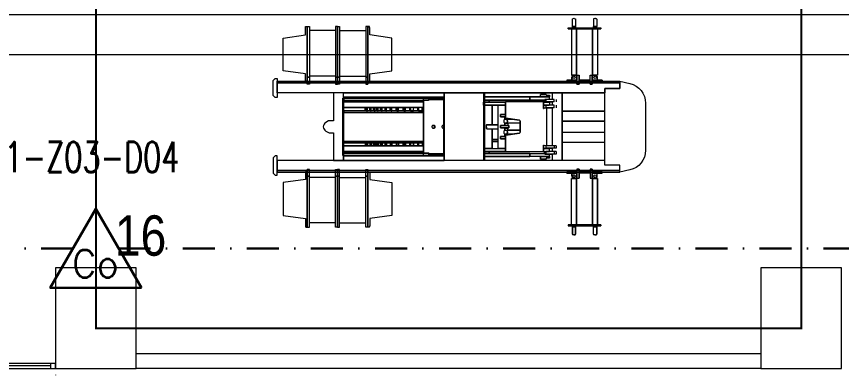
# Model space of a CAD drawing. Header units: metres. Extents: x -19121 to 152404, y -12107 to 29421.
# Drawn here: x 2221 to 3040, y 0 to 349 of the extents above; entities that cross this region are included whole.
import ezdxf
from ezdxf.enums import TextEntityAlignment as Align

# ---------------------------------------------------------------- set-up
doc = ezdxf.new("R2010")
doc.units = ezdxf.units.M
doc.header["$LTSCALE"] = 50
doc.header["$MEASUREMENT"] = 0
for name, pattern in [('DASHDOT', [25.4, 12.7, -6.35, 0, -6.35]), ('DOT2', [0.125, 0, -0.125]), ('HIDDEN', [0.375, 0.25, -0.125])]:
    doc.linetypes.add(name, pattern=pattern)
doc.layers.get('0').update_dxf_attribs({"color": 9, "lineweight": 5})
for name, color, linetype, lineweight in [('00', 9, 'Continuous', 5), ('01', 9, 'Continuous', 5), ('06B', 9, 'Continuous', 5), ('06D', 9, 'Continuous', 5), ('10', 9, 'Continuous', 5), ('15', 9, 'Continuous', 5), ('20', 9, 'DOT2', 5), ('21', 9, 'Continuous', 5), ('32-ekipman', 9, 'Continuous', 5), ('E-DEDEKTÖR NUMARALARI', 20, 'Continuous', 30), ('E-KABLO', 7, 'Continuous', 30), ('E-KARBONMONOKSİT DEDEKTÖRÜ', 7, 'Continuous', 30)]:
    doc.layers.add(name, color=color, linetype=linetype, lineweight=lineweight)
doc.styles.add('E-YAZI', font='txttw.shx', dxfattribs={"height": 200})
doc.styles.add('MuuM_TEXT-STANDART', font='ARIALN.TTF')

# ---------------------------------------------------------------- blocks, each defined once
blk = doc.blocks.new('100_KARBONMONOKSİT DEDEKTÖRÜ 085')
at = {"layer": 'E-KARBONMONOKSİT DEDEKTÖRÜ', "color": 4}
blk.add_lwpolyline([(2.264, 0), (0, 3.922), (-2.264, 0)], close=True, dxfattribs=at)
at = {"layer": 'E-KARBONMONOKSİT DEDEKTÖRÜ', "color": 3, "style": 'E-YAZI'}
blk.add_text('Co', height=1.36, dxfattribs=at).set_placement((-0.022, 1.201), align=Align.MIDDLE)
blk = doc.blocks.new('2.bod.sitatik')
at = {"layer": '01'}
for points in [[(2260, -8630), (2340, -8630), (2340, -8530), (2260, -8530)], [(2960, -8630), (3040, -8630), (3040, -8530), (2960, -8530)]]:
    blk.add_lwpolyline(points, close=True, dxfattribs=at)
blk = doc.blocks.new('p-işyeri')
at = {"color": 0, "const_width": 2}
blk.add_lwpolyline([(200, 0), (200, 700), (-200, 700), (-200, 0)], close=True, dxfattribs=at)
blk = doc.blocks.new('A$C599603B5')
at = {"linetype": 'Continuous'}
for p, q in [((1.4089, 2.9978), (1.4089, 3.655)), ((0.0786, 3.371), (0.0786, 3.3364)), ((2.0691, 3.371), (2.0691, 3.3364)), ((0.5826, 3.3564), (0.0786, 3.3564)), ((0.0786, 3.3564), (0.6506, 3.3564)), ((0.0786, 3.3564), (0.0786, 3.3364)), ((0.0786, 3.3564), (0.0786, 3.3364)), ((0.0786, 3.3564), (0.5826, 3.3564)), ((0.0786, 3.3364), (0.6506, 3.3364)), ((0.0786, 3.3364), (0.5826, 3.3364)), ((0.1186, 3.0769), (0.1186, 3.3359)), ((0.1186, 3.3359), (0.5716, 3.3359)), ((0.1186, 3.0769), (0.1186, 3.3359)), ((0.5716, 3.0769), (0.5716, 3.3359)), ((0.5716, 3.0769), (0.5716, 3.3359)), ((0.5826, 3.3364), (0.5826, 3.3564)), ((0.5826, 3.3364), (0.5826, 3.3564)), ((0.5826, 3.3564), (0.5826, 3.3364)), ((0.6506, 3.3564), (0.5826, 3.3564)), ((0.5826, 3.3364), (0.6506, 3.3364)), ((0.6381, 3.0764), (0.6381, 3.3364)), ((0.6506, 3.3364), (0.6506, 3.3564)), ((0.6506, 3.3364), (0.6506, 3.3564)), ((2.0691, 3.3564), (1.4971, 3.3564)), ((1.4971, 3.3364), (1.4971, 3.3564)), ((1.4971, 3.3364), (1.4971, 3.3564)), ((1.4971, 3.3564), (1.5651, 3.3564)), ((2.0691, 3.3364), (1.4971, 3.3364)), ((1.5651, 3.3364), (1.4971, 3.3364)), ((1.5096, 3.0764), (1.5096, 3.3364)), ((1.5651, 3.3564), (2.0691, 3.3564)), ((1.5651, 3.3364), (1.5651, 3.3564)), ((1.5651, 3.3364), (1.5651, 3.3564)), ((1.5651, 3.3564), (1.5651, 3.3364)), ((2.0691, 3.3564), (1.5651, 3.3564)), ((2.0691, 3.3364), (1.5651, 3.3364)), ((1.5761, 3.0769), (1.5761, 3.3359)), ((2.0291, 3.3359), (1.5761, 3.3359)), ((1.5761, 3.0769), (1.5761, 3.3359)), ((2.0291, 3.0769), (2.0291, 3.3359)), ((2.0291, 3.0769), (2.0291, 3.3359)), ((2.0691, 3.3564), (2.0691, 3.3364)), ((2.0691, 3.3564), (2.0691, 3.3364)), ((0.0786, 3.0764), (0.6506, 3.0764)), ((0.0786, 3.0564), (0.0786, 3.0764)), ((0.0786, 3.0564), (0.0786, 3.0764)), ((0.0786, 3.0764), (0.5826, 3.0764)), ((0.0786, 3.0564), (0.6506, 3.0564)), ((0.0786, 3.0564), (0.0786, 3.0364)), ((0.0786, 3.0564), (0.0786, 3.0364)), ((0.5826, 3.0564), (0.0786, 3.0564)), ((0.0786, 3.0564), (0.6506, 3.0564)), ((0.5826, 3.0564), (0.0786, 3.0564)), ((0.0786, 3.0364), (0.6506, 3.0364)), ((0.0786, 3.0364), (0.5826, 3.0364)), ((0.1186, 3.0769), (0.5716, 3.0769)), ((0.1186, 3.0359), (0.5716, 3.0359)), ((0.1186, 3.0359), (0.1186, 2.7769)), ((0.1186, 3.0359), (0.1186, 2.7769)), ((0.5716, 3.0359), (0.5716, 2.7769)), ((0.5716, 3.0359), (0.5716, 2.7769)), ((0.5826, 3.0764), (0.5826, 3.0564)), ((0.5826, 3.0764), (0.5826, 3.0564)), ((0.5826, 3.0564), (0.5826, 3.0764)), ((0.5826, 3.0764), (0.6506, 3.0764)), ((0.5826, 3.0364), (0.5826, 3.0564)), ((0.5826, 3.0364), (0.5826, 3.0564)), ((0.5826, 3.0564), (0.5826, 3.0364)), ((0.6506, 3.0564), (0.5826, 3.0564)), ((0.6506, 3.0564), (0.5826, 3.0564)), ((0.5826, 3.0364), (0.6506, 3.0364)), ((0.6381, 3.0364), (0.6381, 2.7764)), ((0.6506, 3.0764), (0.6506, 3.0564)), ((0.6506, 3.0764), (0.6506, 3.0564)), ((0.6506, 3.0364), (0.6506, 3.0564)), ((0.6506, 3.0364), (0.6506, 3.0564)), ((2.0691, 3.0764), (1.4971, 3.0764)), ((1.4971, 3.0764), (1.4971, 3.0564)), ((1.5651, 3.0764), (1.4971, 3.0764)), ((1.4971, 3.0764), (1.4971, 3.0564)), ((2.0691, 3.0564), (1.4971, 3.0564)), ((1.4971, 3.0364), (1.4971, 3.0564)), ((1.4971, 3.0364), (1.4971, 3.0564)), ((1.4971, 3.0564), (1.5651, 3.0564)), ((2.0691, 3.0564), (1.4971, 3.0564)), ((1.4971, 3.0564), (1.5651, 3.0564)), ((2.0691, 3.0364), (1.4971, 3.0364)), ((1.5651, 3.0364), (1.4971, 3.0364)), ((1.5096, 3.0364), (1.5096, 2.7764)), ((1.5651, 3.0764), (1.5651, 3.0564)), ((2.0691, 3.0764), (1.5651, 3.0764)), ((1.5651, 3.0764), (1.5651, 3.0564)), ((1.5651, 3.0564), (1.5651, 3.0764)), ((1.5651, 3.0364), (1.5651, 3.0564)), ((1.5651, 3.0364), (1.5651, 3.0564)), ((1.5651, 3.0564), (2.0691, 3.0564)), ((1.5651, 3.0564), (1.5651, 3.0364)), ((1.5651, 3.0564), (2.0691, 3.0564)), ((2.0691, 3.0364), (1.5651, 3.0364)), ((2.0291, 3.0769), (1.5761, 3.0769)), ((2.0291, 3.0359), (1.5761, 3.0359)), ((1.5761, 3.0359), (1.5761, 2.7769)), ((1.5761, 3.0359), (1.5761, 2.7769)), ((2.0291, 3.0359), (2.0291, 2.7769)), ((2.0291, 3.0359), (2.0291, 2.7769)), ((2.0691, 3.0564), (2.0691, 3.0764)), ((2.0691, 3.0564), (2.0691, 3.0764)), ((2.0691, 3.0564), (2.0691, 3.0364)), ((2.0691, 3.0564), (2.0691, 3.0364)), ((1.3592, 3.0065), (0.7892, 3.0065)), ((0.7892, 3.0055), (0.7892, 2.0065)), ((0.7892, 3.0005), (1.3592, 3.0005)), ((0.7892, 2.9945), (1.3592, 2.9945)), ((0.8132, 2.9945), (0.8132, 2.2025)), ((0.8272, 2.9945), (0.8272, 2.2025)), ((0.8842, 2.9945), (0.8842, 2.7715)), ((0.9157, 2.7715), (0.9157, 2.9945)), ((0.9262, 2.2025), (0.9262, 2.9945)), ((1.2162, 2.2025), (1.2162, 2.9945)), ((1.2327, 2.7715), (1.2327, 2.9945)), ((1.2642, 2.9945), (1.2642, 2.7715)), ((1.3212, 2.9945), (1.3212, 2.2025)), ((1.3352, 2.9945), (1.3352, 2.2025)), ((1.3592, 3.0055), (1.3592, 2.0065)), ((1.4089, 2.9965), (1.4089, 0.405)), ((0.0786, 2.7418), (0.0786, 2.7764)), ((0.0786, 2.7764), (0.6506, 2.7764)), ((0.0786, 2.7564), (0.0786, 2.7764)), ((0.0786, 2.7564), (0.0786, 2.7764)), ((0.0786, 2.7764), (0.5826, 2.7764)), ((0.5826, 2.7564), (0.0786, 2.7564)), ((0.0786, 2.7564), (0.6506, 2.7564)), ((0.0786, 2.7564), (0.5826, 2.7564)), ((0.1186, 2.7769), (0.5716, 2.7769)), ((0.5826, 2.7764), (0.5826, 2.7564)), ((0.5826, 2.7764), (0.5826, 2.7564)), ((0.5826, 2.7564), (0.5826, 2.7764)), ((0.5826, 2.7764), (0.6506, 2.7764)), ((0.6506, 2.7564), (0.5826, 2.7564)), ((0.6506, 2.7764), (0.6506, 2.7564)), ((0.6506, 2.7764), (0.6506, 2.7564)), ((0.9157, 2.7825), (0.8842, 2.7825)), ((0.8842, 2.7715), (0.9157, 2.7715)), ((0.8842, 2.7605), (0.8842, 2.7295)), ((0.9157, 2.7605), (0.8842, 2.7605)), ((0.9157, 2.7373), (0.8842, 2.7373)), ((0.8842, 2.7295), (0.9067, 2.7295)), ((0.8842, 2.7225), (0.8842, 2.6915)), ((0.9157, 2.7225), (0.8842, 2.7225)), ((0.9067, 2.7295), (0.9067, 2.7373)), ((0.9157, 2.7373), (0.9157, 2.7605)), ((0.9157, 2.6993), (0.9157, 2.7225)), ((1.2327, 2.7825), (1.2642, 2.7825)), ((1.2642, 2.7715), (1.2327, 2.7715)), ((1.2327, 2.7373), (1.2327, 2.7605)), ((1.2327, 2.7605), (1.2642, 2.7605)), ((1.2327, 2.7373), (1.2642, 2.7373)), ((1.2327, 2.6993), (1.2327, 2.7225)), ((1.2327, 2.7225), (1.2642, 2.7225)), ((1.2417, 2.7295), (1.2417, 2.7373)), ((1.2642, 2.7295), (1.2417, 2.7295)), ((1.2642, 2.7605), (1.2642, 2.7295)), ((1.2642, 2.7225), (1.2642, 2.6915)), ((2.0691, 2.7764), (1.4971, 2.7764)), ((1.4971, 2.7764), (1.4971, 2.7564)), ((1.5651, 2.7764), (1.4971, 2.7764)), ((1.4971, 2.7764), (1.4971, 2.7564)), ((2.0691, 2.7564), (1.4971, 2.7564)), ((1.4971, 2.7564), (1.5651, 2.7564)), ((1.5651, 2.7764), (1.5651, 2.7564)), ((2.0691, 2.7764), (1.5651, 2.7764)), ((1.5651, 2.7764), (1.5651, 2.7564)), ((1.5651, 2.7564), (1.5651, 2.7764)), ((1.5651, 2.7564), (2.0691, 2.7564)), ((2.0691, 2.7564), (1.5651, 2.7564)), ((2.0291, 2.7769), (1.5761, 2.7769)), ((2.0691, 2.7418), (2.0691, 2.7764)), ((2.0691, 2.7564), (2.0691, 2.7764)), ((2.0691, 2.7564), (2.0691, 2.7764)), ((0.9157, 2.6993), (0.8842, 2.6993)), ((0.8842, 2.6915), (0.9067, 2.6915)), ((0.8842, 2.6845), (0.8842, 2.659)), ((0.9157, 2.6845), (0.8842, 2.6845)), ((0.9157, 2.6668), (0.8842, 2.6668)), ((0.8842, 2.659), (0.9067, 2.659)), ((0.8842, 2.652), (0.8842, 2.621)), ((0.9157, 2.652), (0.8842, 2.652)), ((0.9157, 2.6288), (0.8842, 2.6288)), ((0.8842, 2.621), (0.9067, 2.621)), ((0.9067, 2.6915), (0.9067, 2.6993)), ((0.9067, 2.659), (0.9067, 2.6668)), ((0.9067, 2.621), (0.9067, 2.6288)), ((0.9157, 2.6668), (0.9157, 2.6845)), ((0.9157, 2.6288), (0.9157, 2.652)), ((1.2327, 2.6993), (1.2642, 2.6993)), ((1.2327, 2.6668), (1.2327, 2.6845)), ((1.2327, 2.6845), (1.2642, 2.6845)), ((1.2327, 2.6668), (1.2642, 2.6668)), ((1.2327, 2.6288), (1.2327, 2.652)), ((1.2327, 2.652), (1.2642, 2.652)), ((1.2327, 2.6288), (1.2642, 2.6288)), ((1.2417, 2.6915), (1.2417, 2.6993)), ((1.2642, 2.6915), (1.2417, 2.6915)), ((1.2417, 2.659), (1.2417, 2.6668)), ((1.2642, 2.659), (1.2417, 2.659)), ((1.2417, 2.621), (1.2417, 2.6288)), ((1.2642, 2.621), (1.2417, 2.621)), ((1.2642, 2.6845), (1.2642, 2.659)), ((1.2642, 2.652), (1.2642, 2.621)), ((0.8842, 2.614), (0.8842, 2.5765)), ((0.9157, 2.614), (0.8842, 2.614)), ((0.9157, 2.5843), (0.8842, 2.5843)), ((0.8842, 2.5765), (0.9067, 2.5765)), ((0.8842, 2.5695), (0.8842, 2.525)), ((0.9157, 2.5695), (0.8842, 2.5695)), ((0.9067, 2.5765), (0.9067, 2.5843)), ((0.9157, 2.5843), (0.9157, 2.614)), ((0.9157, 2.5328), (0.9157, 2.5695)), ((1.2327, 2.5843), (1.2327, 2.614)), ((1.2327, 2.614), (1.2642, 2.614)), ((1.2327, 2.5843), (1.2642, 2.5843)), ((1.2327, 2.5328), (1.2327, 2.5695)), ((1.2327, 2.5695), (1.2642, 2.5695)), ((1.2417, 2.5765), (1.2417, 2.5843)), ((1.2642, 2.5765), (1.2417, 2.5765)), ((1.2642, 2.614), (1.2642, 2.5765)), ((1.2642, 2.5695), (1.2642, 2.525)), ((0.9157, 2.5328), (0.8842, 2.5328)), ((0.8842, 2.525), (0.9067, 2.525)), ((0.8842, 2.518), (0.8842, 2.467)), ((0.9157, 2.518), (0.8842, 2.518)), ((0.9157, 2.4748), (0.8842, 2.4748)), ((0.8842, 2.467), (0.9067, 2.467)), ((0.9067, 2.525), (0.9067, 2.5328)), ((0.9067, 2.467), (0.9067, 2.4748)), ((0.9157, 2.4748), (0.9157, 2.518)), ((1.2327, 2.5328), (1.2642, 2.5328)), ((1.2327, 2.4748), (1.2327, 2.518)), ((1.2327, 2.518), (1.2642, 2.518)), ((1.2327, 2.4748), (1.2642, 2.4748)), ((1.2417, 2.525), (1.2417, 2.5328)), ((1.2642, 2.525), (1.2417, 2.525)), ((1.2417, 2.467), (1.2417, 2.4748)), ((1.2642, 2.467), (1.2417, 2.467)), ((1.2642, 2.518), (1.2642, 2.467)), ((0.8842, 2.45), (0.8842, 2.399)), ((0.9157, 2.45), (0.8842, 2.45)), ((0.9157, 2.4068), (0.8842, 2.4068)), ((0.8842, 2.399), (0.9067, 2.399)), ((0.8842, 2.382), (0.8842, 2.331)), ((0.9157, 2.382), (0.8842, 2.382)), ((0.9067, 2.399), (0.9067, 2.4068)), ((0.9157, 2.4068), (0.9157, 2.45)), ((0.9157, 2.3388), (0.9157, 2.382)), ((1.2327, 2.4068), (1.2327, 2.45)), ((1.2327, 2.45), (1.2642, 2.45)), ((1.2327, 2.4068), (1.2642, 2.4068)), ((1.2327, 2.3388), (1.2327, 2.382)), ((1.2327, 2.382), (1.2642, 2.382)), ((1.2417, 2.399), (1.2417, 2.4068)), ((1.2642, 2.399), (1.2417, 2.399)), ((1.2642, 2.45), (1.2642, 2.399)), ((1.2642, 2.382), (1.2642, 2.331)), ((0.9157, 2.3388), (0.8842, 2.3388)), ((0.8842, 2.331), (0.9067, 2.331)), ((0.8842, 2.304), (0.8842, 2.253)), ((0.9157, 2.304), (0.8842, 2.304)), ((0.9067, 2.331), (0.9067, 2.3388)), ((0.9157, 2.2608), (0.9157, 2.304)), ((1.2327, 2.3388), (1.2642, 2.3388)), ((1.2327, 2.2608), (1.2327, 2.304)), ((1.2327, 2.304), (1.2642, 2.304)), ((1.2417, 2.331), (1.2417, 2.3388)), ((1.2642, 2.331), (1.2417, 2.331)), ((1.2642, 2.304), (1.2642, 2.253)), ((0.9157, 2.2608), (0.8842, 2.2608)), ((0.8842, 2.253), (0.9067, 2.253)), ((0.8842, 2.216), (0.8842, 2.2025)), ((0.9157, 2.216), (0.8842, 2.216)), ((0.9067, 2.253), (0.9067, 2.2608)), ((0.9157, 2.2025), (0.9157, 2.216)), ((1.2327, 2.2608), (1.2642, 2.2608)), ((1.2327, 2.2025), (1.2327, 2.216)), ((1.2327, 2.216), (1.2642, 2.216)), ((1.2417, 2.253), (1.2417, 2.2608)), ((1.2642, 2.253), (1.2417, 2.253)), ((1.2642, 2.216), (1.2642, 2.2025)), ((0.8092, 2.2056), (0.7892, 2.2056)), ((0.8052, 2.1556), (0.8062, 2.1556)), ((0.8052, 2.0065), (0.8052, 2.1556)), ((0.8052, 2.1479), (0.8062, 2.1479)), ((0.8092, 2.1565), (0.8092, 2.2055)), ((1.3382, 2.2025), (0.8102, 2.2025)), ((0.8102, 2.1504), (0.8102, 2.2025)), ((1.3382, 2.1504), (1.3382, 2.2025)), ((1.3592, 2.2056), (1.3392, 2.2056)), ((1.3392, 2.1565), (1.3392, 2.2055)), ((1.3432, 2.1556), (1.3422, 2.1556)), ((1.3432, 2.1479), (1.3422, 2.1479)), ((1.3432, 2.0065), (1.3432, 2.1556)), ((1.0612, 2.1116), (1.0612, 2.0959)), ((1.0612, 2.1036), (1.062, 2.1008)), ((1.062, 2.1008), (1.0642, 2.0984)), ((1.0841, 2.0984), (1.0864, 2.1008)), ((1.0872, 2.1116), (1.0864, 2.1144)), ((1.0872, 2.0959), (1.0872, 2.1116)), ((0.7389, 1.9985), (1.4089, 1.9985)), ((0.7389, 1.9985), (1.4089, 1.9985)), ((1.4089, 1.9975), (0.7389, 1.9975)), ((1.0612, 2.0123), (1.0612, 2.0065)), ((1.0872, 2.0123), (1.0864, 2.0151)), ((1.0872, 2.0065), (1.0872, 2.0123)), ((1.4089, 1.5975), (0.7389, 1.5975)), ((0.7389, 1.5975), (1.4089, 1.5975)), ((0.7389, 1.5975), (0.7792, 1.5975)), ((1.4092, 1.6065), (0.7392, 1.6065)), ((0.7792, 0.9555), (0.7792, 1.6065)), ((0.8092, 1.6065), (0.8092, 0.9985)), ((0.8292, 1.6065), (0.8292, 1.3906)), ((0.8592, 1.6065), (0.8592, 1.3906)), ((1.0542, 1.5754), (1.0542, 1.461)), ((1.0882, 1.5801), (1.0602, 1.5801)), ((1.0942, 1.5754), (1.0942, 1.461)), ((1.2892, 1.6065), (1.2892, 1.3906)), ((1.3192, 1.6065), (1.3192, 1.3906)), ((1.3392, 0.9985), (1.3392, 1.6065)), ((1.3692, 0.9555), (1.3692, 1.6065)), ((1.3692, 1.5975), (1.4089, 1.5975)), ((0.8092, 1.5505), (0.8292, 1.5505)), ((0.8592, 1.5212), (1.0542, 1.5212)), ((0.9262, 1.461), (0.9262, 1.5212)), ((0.9482, 1.5212), (0.9482, 1.461)), ((1.0942, 1.5212), (1.2892, 1.5212)), ((1.3192, 1.5505), (1.3392, 1.5505)), ((0.8592, 1.461), (1.2892, 1.461)), ((0.9777, 1.4382), (0.9527, 1.4382)), ((0.9527, 1.4382), (0.9527, 1.3906)), ((0.9777, 1.4382), (0.9777, 1.3906)), ((0.9782, 1.3942), (0.9777, 1.3942)), ((0.9992, 1.3967), (0.9782, 1.3967)), ((0.9782, 1.3906), (0.9782, 1.3967)), ((0.9992, 1.3667), (0.9992, 1.3967)), ((1.0007, 1.3942), (0.9992, 1.3942)), ((1.0402, 1.3942), (1.0387, 1.3942)), ((1.0402, 1.3967), (1.0612, 1.3967)), ((1.0402, 1.3967), (1.0402, 1.3667)), ((1.0612, 1.3967), (1.0612, 1.3667)), ((1.0617, 1.3942), (1.0612, 1.3942)), ((1.0617, 1.4382), (1.0617, 1.3567)), ((1.0617, 1.4382), (1.0867, 1.4382)), ((1.0867, 1.4382), (1.0867, 1.3567)), ((1.0872, 1.3942), (1.0867, 1.3942)), ((1.1082, 1.3967), (1.0872, 1.3967)), ((1.0872, 1.3667), (1.0872, 1.3967)), ((1.1082, 1.3667), (1.1082, 1.3967)), ((1.1097, 1.3942), (1.1082, 1.3942)), ((1.1492, 1.3942), (1.1477, 1.3942)), ((1.1492, 1.3967), (1.1702, 1.3967)), ((1.1492, 1.3967), (1.1492, 1.3667)), ((1.1702, 1.3967), (1.1702, 1.3906)), ((1.1707, 1.3942), (1.1702, 1.3942)), ((1.1707, 1.4382), (1.1957, 1.4382)), ((1.1707, 1.4382), (1.1707, 1.3906)), ((1.1957, 1.4382), (1.1957, 1.3906)), ((0.8242, 0.9985), (0.8242, 1.3865)), ((0.8284, 1.3905), (0.8294, 1.3906)), ((0.9807, 1.3906), (0.8294, 1.3906)), ((1.0092, 1.2513), (0.9907, 1.3848)), ((0.9992, 1.3667), (0.9932, 1.3667)), ((1.0004, 1.3839), (0.9997, 1.3887)), ((0.9997, 1.3201), (0.9997, 1.3692)), ((1.0397, 1.2456), (1.0397, 1.3692)), ((1.0402, 1.3667), (1.0612, 1.3667)), ((1.0617, 1.3692), (1.0612, 1.3692)), ((1.0617, 1.3567), (1.0867, 1.3567)), ((1.0872, 1.3692), (1.0867, 1.3692)), ((1.1082, 1.3667), (1.0872, 1.3667)), ((1.1094, 1.3839), (1.1087, 1.3887)), ((1.1087, 1.2456), (1.1087, 1.3692)), ((1.1577, 1.3848), (1.1392, 1.2513)), ((1.1487, 1.3201), (1.1487, 1.3692)), ((1.1492, 1.3667), (1.1552, 1.3667)), ((1.319, 1.3906), (1.1676, 1.3906)), ((1.3242, 0.9985), (1.3242, 1.3865)), ((1.1292, 1.2456), (1.0192, 1.2456)), ((0.8092, 1.1469), (0.7792, 1.1469)), ((1.3392, 1.1469), (1.3692, 1.1469)), ((0.7782, 1.0435), (0.7535, 1.0435)), ((0.7535, 0.9846), (0.7535, 1.0435)), ((0.7782, 0.9515), (0.7782, 1.0435)), ((0.8029, 0.8863), (0.8029, 0.9895)), ((0.8279, 0.9895), (0.8029, 0.9895)), ((0.8279, 0.9895), (0.8029, 0.9895)), ((0.8029, 0.9895), (0.8029, 0.9275)), ((0.8279, 0.8863), (0.8279, 0.9895)), ((0.8279, 0.9275), (0.8279, 0.9895)), ((0.8292, 1.0123), (0.8292, 0.9555)), ((0.8294, 1.0123), (0.8892, 1.0123)), ((0.8592, 1.0123), (0.8592, 0.9555)), ((0.8849, 0.9895), (0.8599, 0.9895)), ((0.8599, 0.8863), (0.8599, 0.9895)), ((0.8849, 0.9895), (0.8599, 0.9895)), ((0.8599, 0.9895), (0.8599, 0.9275)), ((0.8849, 0.8863), (0.8849, 0.9895)), ((0.8849, 0.9275), (0.8849, 0.9895)), ((0.892, 1.0097), (0.8914, 1.0091)), ((0.8922, 1.0104), (0.892, 1.0097)), ((1.2564, 1.0097), (1.2562, 1.0104)), ((1.257, 1.0091), (1.2564, 1.0097)), ((1.2592, 1.0123), (1.319, 1.0123)), ((1.2879, 0.9895), (1.2629, 0.9895)), ((1.2629, 0.9075), (1.2629, 0.9895)), ((1.2879, 0.9895), (1.2629, 0.9895)), ((1.2629, 0.9895), (1.2629, 0.9275)), ((1.2879, 0.9075), (1.2879, 0.9895)), ((1.2879, 0.9275), (1.2879, 0.9895)), ((1.2892, 1.0108), (1.2892, 0.9555)), ((1.32, 1.0122), (1.319, 1.0123)), ((1.3192, 1.0108), (1.3192, 0.9555)), ((1.3449, 0.9895), (1.3199, 0.9895)), ((1.3199, 0.9075), (1.3199, 0.9895)), ((1.3449, 0.9895), (1.3199, 0.9895)), ((1.3199, 0.9895), (1.3199, 0.9275)), ((1.3449, 0.9075), (1.3449, 0.9895)), ((1.3449, 0.9275), (1.3449, 0.9895)), ((1.3702, 1.0435), (1.3949, 1.0435)), ((1.3702, 0.9515), (1.3702, 1.0435)), ((1.3949, 0.9846), (1.3949, 1.0435)), ((0.8029, 0.9275), (0.7399, 0.9275)), ((0.7399, 0.8275), (0.7399, 0.9275)), ((0.8029, 0.9275), (0.7399, 0.9275)), ((0.8279, 0.9075), (0.8029, 0.9075)), ((0.8599, 0.9275), (0.8279, 0.9275)), ((0.8599, 0.9275), (0.8279, 0.9275)), ((0.8849, 0.9075), (0.8599, 0.9075)), ((1.2629, 0.9275), (0.8849, 0.9275)), ((1.2629, 0.9275), (0.8849, 0.9275)), ((1.2629, 0.9075), (1.2879, 0.9075)), ((1.3199, 0.9275), (1.2879, 0.9275)), ((1.3199, 0.9275), (1.2879, 0.9275)), ((1.3199, 0.9075), (1.3449, 0.9075)), ((1.4079, 0.9275), (1.3449, 0.9275)), ((1.4079, 0.9275), (1.3449, 0.9275)), ((1.4079, 0.8275), (1.4079, 0.9275)), ((1.4079, 0.8275), (0.7399, 0.8275)), ((0.7399, 0.8275), (0.9179, 0.8268)), ((0.8279, 0.8863), (0.8029, 0.8863)), ((0.8849, 0.8863), (0.8599, 0.8863)), ((0.9179, 0.8268), (1.0179, 0.8268)), ((0.9179, 0.405), (0.9179, 0.8268)), ((0.9179, 0.405), (0.9179, 0.8268)), ((1.0179, 0.405), (1.0179, 0.8268)), ((1.0179, 0.405), (1.0179, 0.8268)), ((1.0179, 0.8268), (1.1299, 0.8268)), ((1.1299, 0.8268), (1.2299, 0.8268)), ((1.1299, 0.8268), (1.1299, 0.405)), ((1.1299, 0.405), (1.1299, 0.8268)), ((1.2299, 0.405), (1.2299, 0.8275)), ((1.2299, 0.8275), (1.4079, 0.8275)), ((1.2299, 0.8268), (1.2299, 0.405)), ((1.2879, 0.8863), (1.2629, 0.8863)), ((1.3449, 0.8863), (1.3199, 0.8863)), ((0.101, 0.7681), (0.091, 0.7681)), ((0.091, 0.7681), (0.091, 0.4421)), ((0.101, 0.7681), (0.091, 0.7681)), ((0.091, 0.7681), (0.091, 0.4421)), ((0.101, 0.7681), (0.101, 0.4421)), ((0.101, 0.4421), (0.101, 0.7681)), ((0.612, 0.7801), (0.622, 0.7801)), ((0.612, 0.7801), (0.612, 0.6801)), ((0.612, 0.6801), (0.612, 0.7801)), ((0.612, 0.7801), (0.622, 0.7801)), ((0.622, 0.6801), (0.622, 0.7801)), ((0.622, 0.7801), (0.622, 0.6801)), ((1.5357, 0.7801), (1.5257, 0.7801)), ((1.5257, 0.6801), (1.5257, 0.7801)), ((1.5357, 0.7801), (1.5357, 0.6801)), ((2.0467, 0.7681), (2.0567, 0.7681)), ((2.0467, 0.7681), (2.0467, 0.4421)), ((2.0567, 0.7681), (2.0567, 0.4421)), ((0.0002, 0.7127), (0.0019, 0.7221)), ((0.0002, 0.7127), (0.0019, 0.7221)), ((0.0002, 0.7075), (0.0019, 0.6981)), ((0.0019, 0.6981), (0.0002, 0.7075)), ((0.08, 0.7262), (0.0068, 0.7262)), ((0.0068, 0.7262), (0.08, 0.7262)), ((0.0068, 0.694), (0.08, 0.694)), ((0.08, 0.694), (0.0068, 0.694)), ((0.08, 0.694), (0.08, 0.7262)), ((0.08, 0.7262), (0.08, 0.725)), ((0.08, 0.725), (0.091, 0.725)), ((0.08, 0.725), (0.08, 0.6952)), ((0.091, 0.725), (0.08, 0.725)), ((0.08, 0.725), (0.08, 0.6952)), ((0.08, 0.6952), (0.091, 0.6952)), ((0.08, 0.6952), (0.08, 0.694)), ((0.08, 0.6952), (0.091, 0.6952)), ((0.091, 0.6952), (0.091, 0.725)), ((0.101, 0.7351), (0.561, 0.7351)), ((0.101, 0.6851), (0.101, 0.7351)), ((0.101, 0.7351), (0.561, 0.7351)), ((0.101, 0.7351), (0.561, 0.7351)), ((0.101, 0.6851), (0.101, 0.7351)), ((0.101, 0.6851), (0.561, 0.6851)), ((0.561, 0.6851), (0.101, 0.6851)), ((0.561, 0.6851), (0.101, 0.6851)), ((0.561, 0.7101), (0.561, 0.7351)), ((0.561, 0.7351), (0.561, 0.6851)), ((0.561, 0.7351), (0.561, 0.6851)), ((0.561, 0.6802), (0.561, 0.7082)), ((0.561, 0.7082), (0.561, 0.6801)), ((0.561, 0.6801), (0.561, 0.6802)), ((0.561, 0.6801), (0.562, 0.6801)), ((0.561, 0.6801), (0.612, 0.6801)), ((0.652, 0.6801), (0.562, 0.6801)), ((0.562, 0.6801), (0.562, 0.6601)), ((0.652, 0.6801), (0.562, 0.6801)), ((0.562, 0.6801), (0.562, 0.6601)), ((0.652, 0.6601), (0.562, 0.6601)), ((0.562, 0.6601), (0.652, 0.6601)), ((0.584, 0.7312), (0.612, 0.7312)), ((0.612, 0.7312), (0.584, 0.7312)), ((0.612, 0.6801), (0.612, 0.7312)), ((0.622, 0.6801), (0.612, 0.6801)), ((0.612, 0.5501), (0.612, 0.6601)), ((0.612, 0.5501), (0.612, 0.6601)), ((0.612, 0.6601), (0.622, 0.6601)), ((0.622, 0.5501), (0.622, 0.6601)), ((0.622, 0.6601), (0.622, 0.5501)), ((0.622, 0.6601), (0.622, 0.5501)), ((0.652, 0.6801), (0.652, 0.6601)), ((0.652, 0.6601), (0.652, 0.6801)), ((1.4957, 0.6801), (1.5857, 0.6801)), ((1.4957, 0.6801), (1.4957, 0.6601)), ((1.4957, 0.6601), (1.5857, 0.6601)), ((1.5257, 0.5501), (1.5257, 0.6601)), ((1.5257, 0.6601), (1.5257, 0.5501)), ((1.5637, 0.7312), (1.5357, 0.7312)), ((1.5357, 0.5501), (1.5357, 0.6601)), ((1.5857, 0.6801), (1.5857, 0.6601)), ((1.5867, 0.6801), (1.5857, 0.6801)), ((2.0467, 0.7351), (1.5867, 0.7351)), ((1.5867, 0.7101), (1.5867, 0.7351)), ((1.5867, 0.6802), (1.5867, 0.7082)), ((2.0467, 0.6851), (1.5867, 0.6851)), ((1.5867, 0.6801), (1.5867, 0.6802)), ((2.0677, 0.725), (2.0567, 0.725)), ((2.0677, 0.6952), (2.0567, 0.6952)), ((2.1475, 0.7127), (2.1459, 0.7221)), ((2.1475, 0.7075), (2.1459, 0.6981)), ((0.0002, 0.5027), (0.0019, 0.5121)), ((0.0002, 0.5027), (0.0019, 0.5121)), ((0.0002, 0.4975), (0.0019, 0.4881)), ((0.0019, 0.4881), (0.0002, 0.4975)), ((0.0068, 0.5162), (0.08, 0.5162)), ((0.0068, 0.5162), (0.08, 0.5162)), ((0.08, 0.484), (0.08, 0.5162)), ((0.08, 0.5162), (0.08, 0.515)), ((0.08, 0.515), (0.091, 0.515)), ((0.08, 0.515), (0.08, 0.4852)), ((0.091, 0.515), (0.08, 0.515)), ((0.08, 0.515), (0.08, 0.4852)), ((0.091, 0.4852), (0.091, 0.515)), ((0.101, 0.5251), (0.561, 0.5251)), ((0.561, 0.5251), (0.101, 0.5251)), ((0.101, 0.5251), (0.101, 0.4751)), ((0.101, 0.5251), (0.561, 0.5251)), ((0.101, 0.4751), (0.101, 0.5251)), ((0.561, 0.5301), (0.561, 0.502)), ((0.561, 0.5301), (0.562, 0.5301)), ((0.612, 0.5301), (0.561, 0.5301)), ((0.561, 0.5301), (0.561, 0.502)), ((0.561, 0.4751), (0.561, 0.5251)), ((0.561, 0.5251), (0.561, 0.4751)), ((0.561, 0.4751), (0.561, 0.5001)), ((0.652, 0.5501), (0.562, 0.5501)), ((0.562, 0.5501), (0.562, 0.5301)), ((0.652, 0.5501), (0.562, 0.5501)), ((0.562, 0.5501), (0.562, 0.5301)), ((0.652, 0.5301), (0.562, 0.5301)), ((0.562, 0.5301), (0.652, 0.5301)), ((0.622, 0.5501), (0.612, 0.5501)), ((0.612, 0.4301), (0.612, 0.5301)), ((0.622, 0.5301), (0.612, 0.5301)), ((0.612, 0.5301), (0.612, 0.4301)), ((0.612, 0.479), (0.612, 0.5301)), ((0.652, 0.5501), (0.622, 0.5501)), ((0.622, 0.4301), (0.622, 0.5301)), ((0.622, 0.4301), (0.622, 0.5301)), ((0.652, 0.5501), (0.652, 0.5301)), ((0.652, 0.5301), (0.652, 0.5501)), ((1.4957, 0.5501), (1.5857, 0.5501)), ((1.4957, 0.5501), (1.4957, 0.5301)), ((1.4957, 0.5501), (1.5257, 0.5501)), ((1.4957, 0.5301), (1.5857, 0.5301)), ((1.5257, 0.4301), (1.5257, 0.5301)), ((1.5357, 0.4301), (1.5357, 0.5301)), ((1.5857, 0.5501), (1.5857, 0.5301)), ((1.5867, 0.5301), (1.5857, 0.5301)), ((1.5867, 0.5301), (1.5867, 0.502)), ((2.0467, 0.5251), (1.5867, 0.5251)), ((1.5867, 0.4751), (1.5867, 0.5001)), ((2.0677, 0.515), (2.0567, 0.515)), ((2.1409, 0.5162), (2.0677, 0.5162)), ((2.1475, 0.5027), (2.1459, 0.5121)), ((2.1475, 0.4975), (2.1459, 0.4881)), ((0.0068, 0.484), (0.08, 0.484)), ((0.08, 0.484), (0.0068, 0.484)), ((0.08, 0.4852), (0.091, 0.4852)), ((0.08, 0.4852), (0.08, 0.484)), ((0.08, 0.4852), (0.091, 0.4852)), ((0.101, 0.4421), (0.091, 0.4421)), ((0.091, 0.4421), (0.101, 0.4421)), ((0.101, 0.4751), (0.561, 0.4751)), ((0.101, 0.4751), (0.561, 0.4751)), ((0.561, 0.4751), (0.101, 0.4751)), ((0.584, 0.479), (0.612, 0.479)), ((0.584, 0.479), (0.612, 0.479)), ((0.612, 0.4301), (0.622, 0.4301)), ((0.612, 0.4301), (0.622, 0.4301)), ((1.5357, 0.4301), (1.5257, 0.4301)), ((1.5637, 0.479), (1.5357, 0.479)), ((2.0467, 0.4751), (1.5867, 0.4751)), ((2.0467, 0.4421), (2.0567, 0.4421)), ((2.0677, 0.4852), (2.0567, 0.4852))]:
    blk.add_line(p, q, dxfattribs=at)
for points in [[(0.5939, 3.655), (0.7839, 3.655), (0.7839, 3.675), (0.7639, 3.695), (0.6139, 3.695), (0.5939, 3.675)], [(1.5539, 3.655), (1.3639, 3.655), (1.3639, 3.675), (1.3839, 3.695), (1.5339, 3.695), (1.5539, 3.675)], [(0.6229, 3.655), (0.6229, 0.255), (0.6379, 0.255), (0.6379, 3.655)], [(0.6379, 3.655), (0.6379, 0.255), (0.6929, 0.255), (0.6929, 0.405), (0.7389, 0.405), (0.7389, 3.655)], [(1.5099, 3.655), (1.5099, 0.255), (1.4549, 0.255), (1.4549, 0.405), (1.4089, 0.405), (1.4089, 3.655)], [(0.7809, 2.9965), (0.7389, 2.9978), (0.7389, 1.9985), (0.7809, 1.9985)], [(0.7892, 2.0065), (0.7892, 2.9945), (0.8132, 2.9945), (0.8102, 2.2025), (0.8092, 2.1565), (0.8052, 2.1556), (0.8052, 2.0065)], [(0.8272, 2.2025), (0.8132, 2.2025), (0.8132, 2.9945), (0.8272, 2.9945)], [(0.8842, 2.2025), (0.8272, 2.2025), (0.8272, 2.9945), (0.8842, 2.9945)], [(0.8842, 2.9945), (0.9157, 2.9945), (0.9157, 2.7825), (0.8842, 2.7825)], [(0.9262, 2.2025), (0.9157, 2.2025), (0.9157, 2.9945), (0.9262, 2.9945)], [(1.2162, 2.2025), (1.2327, 2.2025), (1.2327, 2.9945), (1.2162, 2.9945)], [(1.2327, 2.9945), (1.2642, 2.9945), (1.2642, 2.7825), (1.2327, 2.7825)], [(1.3212, 2.2025), (1.2642, 2.2025), (1.2642, 2.9945), (1.3212, 2.9945)], [(1.3212, 2.2025), (1.3352, 2.2025), (1.3352, 2.9945), (1.3212, 2.9945)], [(1.3592, 2.0065), (1.3592, 2.9945), (1.3352, 2.9945), (1.3352, 2.2025), (1.3392, 2.2025), (1.3392, 2.1565), (1.3432, 2.1556), (1.3432, 2.0065)], [(1.3669, 2.9965), (1.4089, 2.9978), (1.4089, 1.9985), (1.3669, 1.9985)], [(0.8842, 2.7715), (0.9157, 2.7715), (0.9157, 2.7825), (0.8842, 2.7825)], [(0.9157, 2.7605), (0.8842, 2.7605), (0.8842, 2.7706), (0.9157, 2.7706)], [(0.8842, 2.7605), (0.9157, 2.7605), (0.9157, 2.7373), (0.8842, 2.7373)], [(0.8842, 2.7295), (0.9067, 2.7295), (0.9067, 2.7373), (0.8842, 2.7373)], [(0.9157, 2.7225), (0.8842, 2.7225), (0.8842, 2.7295), (0.9157, 2.7295)], [(0.8842, 2.7225), (0.9157, 2.7225), (0.9157, 2.6993), (0.8842, 2.6993)], [(1.2642, 2.7715), (1.2327, 2.7715), (1.2327, 2.7825), (1.2642, 2.7825)], [(1.2327, 2.7605), (1.2642, 2.7605), (1.2642, 2.7706), (1.2327, 2.7706)], [(1.2327, 2.7605), (1.2642, 2.7605), (1.2642, 2.7373), (1.2327, 2.7373)], [(1.2327, 2.7225), (1.2642, 2.7225), (1.2642, 2.7295), (1.2327, 2.7295)], [(1.2327, 2.7225), (1.2642, 2.7225), (1.2642, 2.6993), (1.2327, 2.6993)], [(1.2642, 2.7295), (1.2417, 2.7295), (1.2417, 2.7373), (1.2642, 2.7373)], [(0.9067, 2.6915), (0.8842, 2.6915), (0.8842, 2.6993), (0.9067, 2.6993)], [(0.9157, 2.6845), (0.8842, 2.6845), (0.8842, 2.6915), (0.9157, 2.6915)], [(0.8842, 2.6845), (0.9157, 2.6845), (0.9157, 2.6668), (0.8842, 2.6668)], [(0.9067, 2.659), (0.8842, 2.659), (0.8842, 2.6668), (0.9067, 2.6668)], [(0.9157, 2.652), (0.8842, 2.652), (0.8842, 2.659), (0.9157, 2.659)], [(0.8842, 2.652), (0.9157, 2.652), (0.9157, 2.6288), (0.8842, 2.6288)], [(0.9067, 2.621), (0.8842, 2.621), (0.8842, 2.6288), (0.9067, 2.6288)], [(0.9157, 2.614), (0.8842, 2.614), (0.8842, 2.621), (0.9157, 2.621)], [(1.2327, 2.6845), (1.2642, 2.6845), (1.2642, 2.6915), (1.2327, 2.6915)], [(1.2327, 2.6845), (1.2642, 2.6845), (1.2642, 2.6668), (1.2327, 2.6668)], [(1.2327, 2.652), (1.2642, 2.652), (1.2642, 2.659), (1.2327, 2.659)], [(1.2327, 2.652), (1.2642, 2.652), (1.2642, 2.6288), (1.2327, 2.6288)], [(1.2327, 2.614), (1.2642, 2.614), (1.2642, 2.621), (1.2327, 2.621)], [(1.2642, 2.6915), (1.2417, 2.6915), (1.2417, 2.6993), (1.2642, 2.6993)], [(1.2642, 2.659), (1.2417, 2.659), (1.2417, 2.6668), (1.2642, 2.6668)], [(1.2642, 2.621), (1.2417, 2.621), (1.2417, 2.6288), (1.2642, 2.6288)], [(0.8842, 2.614), (0.9157, 2.614), (0.9157, 2.5843), (0.8842, 2.5843)], [(0.9067, 2.5765), (0.8842, 2.5765), (0.8842, 2.5843), (0.9067, 2.5843)], [(0.9157, 2.5695), (0.8842, 2.5695), (0.8842, 2.5765), (0.9157, 2.5765)], [(0.8842, 2.5695), (0.9157, 2.5695), (0.9157, 2.5328), (0.8842, 2.5328)], [(1.2327, 2.614), (1.2642, 2.614), (1.2642, 2.5843), (1.2327, 2.5843)], [(1.2327, 2.5695), (1.2642, 2.5695), (1.2642, 2.5765), (1.2327, 2.5765)], [(1.2327, 2.5695), (1.2642, 2.5695), (1.2642, 2.5328), (1.2327, 2.5328)], [(1.2642, 2.5765), (1.2417, 2.5765), (1.2417, 2.5843), (1.2642, 2.5843)], [(0.8842, 2.525), (0.9067, 2.525), (0.9067, 2.5328), (0.8842, 2.5328)], [(0.9157, 2.518), (0.8842, 2.518), (0.8842, 2.525), (0.9157, 2.525)], [(0.8842, 2.518), (0.9157, 2.518), (0.9157, 2.4748), (0.8842, 2.4748)], [(0.8842, 2.467), (0.9067, 2.467), (0.9067, 2.4748), (0.8842, 2.4748)], [(0.9157, 2.45), (0.8842, 2.45), (0.8842, 2.467), (0.9157, 2.467)], [(1.2327, 2.518), (1.2642, 2.518), (1.2642, 2.525), (1.2327, 2.525)], [(1.2327, 2.518), (1.2642, 2.518), (1.2642, 2.4748), (1.2327, 2.4748)], [(1.2327, 2.45), (1.2642, 2.45), (1.2642, 2.467), (1.2327, 2.467)], [(1.2642, 2.5328), (1.2417, 2.5328), (1.2417, 2.525), (1.2642, 2.525)], [(1.2642, 2.467), (1.2417, 2.467), (1.2417, 2.4748), (1.2642, 2.4748)], [(0.8842, 2.45), (0.9157, 2.45), (0.9157, 2.4068), (0.8842, 2.4068)], [(0.9067, 2.399), (0.8842, 2.399), (0.8842, 2.4068), (0.9067, 2.4068)], [(0.9157, 2.382), (0.8842, 2.382), (0.8842, 2.399), (0.9157, 2.399)], [(0.8842, 2.382), (0.9157, 2.382), (0.9157, 2.3388), (0.8842, 2.3388)], [(1.2327, 2.45), (1.2642, 2.45), (1.2642, 2.4068), (1.2327, 2.4068)], [(1.2327, 2.382), (1.2642, 2.382), (1.2642, 2.399), (1.2327, 2.399)], [(1.2327, 2.382), (1.2642, 2.382), (1.2642, 2.3388), (1.2327, 2.3388)], [(1.2417, 2.399), (1.2642, 2.399), (1.2642, 2.4068), (1.2417, 2.4068)], [(0.9067, 2.331), (0.8842, 2.331), (0.8842, 2.3388), (0.9067, 2.3388)], [(0.9157, 2.304), (0.8842, 2.304), (0.8842, 2.331), (0.9157, 2.331)], [(0.8842, 2.304), (0.9157, 2.304), (0.9157, 2.2608), (0.8842, 2.2608)], [(1.2327, 2.304), (1.2642, 2.304), (1.2642, 2.331), (1.2327, 2.331)], [(1.2327, 2.304), (1.2642, 2.304), (1.2642, 2.2608), (1.2327, 2.2608)], [(1.2642, 2.331), (1.2417, 2.331), (1.2417, 2.3388), (1.2642, 2.3388)], [(0.9067, 2.253), (0.8842, 2.253), (0.8842, 2.2608), (0.9067, 2.2608)], [(0.9157, 2.216), (0.8842, 2.216), (0.8842, 2.253), (0.9157, 2.253)], [(0.9157, 2.216), (0.8842, 2.216), (0.8842, 2.2025), (0.9157, 2.2025)], [(1.2327, 2.216), (1.2642, 2.216), (1.2642, 2.253), (1.2327, 2.253)], [(1.2642, 2.216), (1.2327, 2.216), (1.2327, 2.2025), (1.2642, 2.2025)], [(1.2417, 2.253), (1.2642, 2.253), (1.2642, 2.2608), (1.2417, 2.2608)], [(1.3432, 2.0065), (0.8052, 2.0065), (0.8052, 2.1503), (0.8102, 2.1504), (0.8102, 2.2025), (1.3382, 2.2025), (1.3392, 2.1565), (1.3432, 2.1479)], [(0.7792, 1.1469), (0.8092, 1.1469), (0.8092, 1.598), (0.7792, 1.598)], [(0.8092, 1.598), (0.8292, 1.598), (0.8292, 1.5505), (0.8092, 1.5505)], [(0.8592, 1.3906), (0.8292, 1.3906), (0.8292, 1.598), (0.8592, 1.598)], [(0.8592, 1.5212), (0.8592, 1.598), (1.2892, 1.598), (1.2892, 1.5212), (1.0942, 1.5212), (1.0942, 1.5754), (1.0934, 1.5777), (1.0882, 1.5801), (1.0602, 1.5801), (1.0572, 1.5794), (1.0542, 1.5754), (1.0542, 1.5212)], [(1.0942, 1.5754), (1.0882, 1.5801), (1.0572, 1.5794), (1.0542, 1.5754), (1.0542, 1.461), (1.0942, 1.461)], [(1.319, 1.3906), (1.2892, 1.3906), (1.2892, 1.6065), (1.319, 1.6065)], [(1.3392, 1.5505), (1.3192, 1.5505), (1.3192, 1.598), (1.3392, 1.598)], [(1.3392, 1.598), (1.3692, 1.598), (1.3692, 1.1469), (1.3392, 1.1469)], [(0.8292, 1.5505), (0.8092, 1.5505), (0.8092, 0.9985), (0.8242, 0.9985), (0.8242, 1.3865), (0.8284, 1.3905)], [(0.9262, 1.461), (0.9482, 1.461), (0.9482, 1.5212), (0.9262, 1.5212)], [(1.3192, 1.5505), (1.3392, 1.5505), (1.3392, 0.9985), (1.3242, 0.9985), (1.3242, 1.3865), (1.319, 1.3906)], [(1.2892, 1.461), (1.2892, 1.3906), (1.1957, 1.3906), (1.1957, 1.4382), (1.1707, 1.4382), (1.1702, 1.3967), (1.1492, 1.3967), (1.1428, 1.402), (1.1387, 1.4049), (1.1339, 1.4068), (1.1235, 1.4068), (1.1187, 1.4049), (1.1145, 1.402), (1.1082, 1.3967), (1.0872, 1.3967), (1.0867, 1.4382), (1.0617, 1.4382), (1.0612, 1.3967), (1.0402, 1.3967), (1.037, 1.3981), (1.0297, 1.4049), (1.0249, 1.4068), (1.0197, 1.4074), (1.0097, 1.4049), (1.0024, 1.3981), (0.9992, 1.3967), (0.9782, 1.3967), (0.9777, 1.4382), (0.9527, 1.4382), (0.9527, 1.3906), (0.8592, 1.3906), (0.8592, 1.461)], [(0.9527, 1.4382), (0.9777, 1.4382), (0.9777, 1.3906), (0.9527, 1.3906)], [(0.9992, 1.3667), (0.9931, 1.3676), (0.9907, 1.3848), (0.9886, 1.388), (0.9875, 1.3889), (0.9844, 1.3902), (0.9782, 1.3906), (0.9782, 1.3967), (0.9992, 1.3967)], [(1.0612, 1.3967), (1.0397, 1.3967), (1.0397, 1.3667), (1.0612, 1.3667)], [(1.0617, 1.4382), (1.0867, 1.4382), (1.0867, 1.3567), (1.0617, 1.3567)], [(1.1082, 1.3667), (1.0872, 1.3667), (1.0872, 1.3967), (1.1082, 1.3967)], [(1.1552, 1.3667), (1.1492, 1.3667), (1.1492, 1.3967), (1.1702, 1.3967), (1.1702, 1.3906), (1.1668, 1.3902), (1.164, 1.3902), (1.1609, 1.3889), (1.1577, 1.3848)], [(1.1707, 1.4382), (1.1957, 1.4382), (1.1957, 1.3906), (1.1707, 1.3906)], [(1.2632, 0.9817), (1.257, 0.9833), (0.8852, 0.9833), (0.8862, 1.0045), (0.892, 1.0097), (0.8922, 1.0104), (0.8892, 1.0123), (0.8265, 1.0116), (0.8243, 1.3873), (0.8251, 1.3888), (0.8284, 1.3905), (0.9777, 1.3906), (0.9844, 1.3902), (0.9907, 1.3848), (1.0092, 1.2513), (1.0124, 1.2472), (1.0192, 1.2456), (1.1292, 1.2456), (1.1359, 1.2472), (1.1392, 1.2513), (1.1577, 1.3848), (1.1609, 1.3889), (1.164, 1.3902), (1.319, 1.3906), (1.3242, 1.3865), (1.3241, 1.0091), (1.3227, 1.0111), (1.319, 1.0123), (1.2892, 1.0123), (1.2581, 1.0122), (1.2559, 1.0115), (1.2562, 1.0104), (1.2622, 1.0045)], [(1.0192, 1.2456), (1.0124, 1.2472), (1.0092, 1.2513), (0.999, 1.3254), (1.0004, 1.3839), (1.0055, 1.3755), (1.0097, 1.3725), (1.0197, 1.37), (1.0249, 1.3706), (1.0297, 1.3725), (1.0338, 1.3755), (1.037, 1.3793), (1.0397, 1.3887), (1.0397, 1.2456)], [(1.1087, 1.2456), (1.1082, 1.3817), (1.1145, 1.3755), (1.1187, 1.3725), (1.1235, 1.3706), (1.1287, 1.37), (1.1387, 1.3725), (1.1428, 1.3755), (1.1492, 1.3817), (1.1492, 1.3667), (1.1487, 1.3529), (1.1496, 1.3266), (1.1392, 1.2513), (1.1359, 1.2472), (1.1292, 1.2456)], [(0.7792, 1.1469), (0.8092, 1.1469), (0.8092, 0.9985), (0.8032, 0.9985), (0.8032, 0.9555), (0.7782, 0.9555)], [(1.3692, 0.9555), (1.3452, 0.9555), (1.3452, 0.9985), (1.3392, 0.9985), (1.3392, 1.1469), (1.3692, 1.1469)], [(0.7782, 0.9515), (0.7629, 0.9515), (0.7629, 0.9846), (0.7535, 0.9846), (0.7535, 1.0435), (0.7782, 1.0435)], [(0.8592, 1.012), (0.8282, 1.012), (0.8282, 0.9515), (0.8592, 0.9515)], [(1.2892, 1.0123), (1.3202, 1.0123), (1.3202, 0.9515), (1.2892, 0.9515)], [(1.3859, 0.9515), (1.3702, 0.9515), (1.3702, 1.0435), (1.3949, 1.0435), (1.3949, 0.9846), (1.3861, 0.9846)], [(1.5257, 0.7801), (1.5257, 0.6801), (1.5357, 0.6801), (1.5357, 0.7801)], [(2.0467, 0.4421), (2.0467, 0.7681), (2.0567, 0.7681), (2.0567, 0.4421)], [(1.4957, 0.6601), (1.4957, 0.6801), (1.5857, 0.6801), (1.5857, 0.6601)], [(1.5357, 0.5501), (1.5357, 0.6601), (1.5257, 0.6601), (1.5257, 0.5501)], [(2.0467, 0.6851), (2.0467, 0.7351), (1.5867, 0.7351), (1.5867, 0.6851)], [(2.0567, 0.6952), (2.0567, 0.725), (2.0677, 0.725), (2.0677, 0.6952)], [(1.4957, 0.5301), (1.4957, 0.5501), (1.5857, 0.5501), (1.5857, 0.5301)], [(1.5867, 0.4751), (1.5867, 0.5251), (2.0467, 0.5251), (2.0467, 0.4751)], [(2.0567, 0.4852), (2.0567, 0.515), (2.0677, 0.515), (2.0677, 0.4852)]]:
    blk.add_lwpolyline(points, close=True, dxfattribs=at)
for points in [[(1.5249, 3.655), (1.5249, 0.255), (1.5099, 0.255), (1.5099, 3.655), (1.5249, 3.655)], [(0.6216, 3.3564), (0.6216, 3.3752), (0.5502, 3.3752), (0.5195, 3.596), (0.1938, 3.596), (0.1631, 3.3752), (0.0916, 3.3752), (0.0883, 3.375), (0.0851, 3.3746), (0.0824, 3.3739), (0.0804, 3.3731), (0.0791, 3.3721), (0.0786, 3.371), (0.0786, 3.3564), (0.6216, 3.3564)], [(1.5261, 3.3564), (1.5261, 3.3752), (1.5975, 3.3752), (1.6282, 3.596), (1.954, 3.596), (1.9847, 3.3752), (2.0561, 3.3752), (2.0595, 3.375), (2.0626, 3.3746), (2.0653, 3.3739), (2.0674, 3.3731), (2.0687, 3.3721), (2.0691, 3.371), (2.0691, 3.3564), (1.5261, 3.3564)], [(0.6216, 2.7564), (0.6216, 2.7376), (0.5502, 2.7376), (0.5195, 2.5168), (0.1938, 2.5168), (0.1631, 2.7376), (0.0916, 2.7376), (0.0883, 2.7377), (0.0851, 2.7381), (0.0824, 2.7388), (0.0804, 2.7397), (0.0791, 2.7407), (0.0786, 2.7418), (0.0786, 2.7564), (0.6216, 2.7564)], [(1.5261, 2.7564), (1.5261, 2.7376), (1.5975, 2.7376), (1.6282, 2.5168), (1.954, 2.5168), (1.9847, 2.7376), (2.0561, 2.7376), (2.0595, 2.7377), (2.0626, 2.7381), (2.0653, 2.7388), (2.0674, 2.7397), (2.0687, 2.7407), (2.0691, 2.7418), (2.0691, 2.7564), (1.5261, 2.7564)], [(0.8062, 2.1556), (0.8078, 2.1559), (0.8092, 2.1565)], [(0.8062, 2.1479), (0.8077, 2.1481), (0.809, 2.1486), (0.8099, 2.1494), (0.8102, 2.1504)], [(1.3422, 2.1479), (1.3407, 2.1481), (1.3394, 2.1486), (1.3385, 2.1494), (1.3382, 2.1504)], [(1.3422, 2.1556), (1.3405, 2.1559), (1.3392, 2.1565)], [(1.0864, 2.1144), (1.0841, 2.1169), (1.0807, 2.1187), (1.0764, 2.1197), (1.0719, 2.1197), (1.0677, 2.1187), (1.0642, 2.1169), (1.062, 2.1144), (1.0612, 2.1116)], [(1.0612, 2.0959), (1.062, 2.0931), (1.0642, 2.0906), (1.0677, 2.0888), (1.0719, 2.0878), (1.0764, 2.0878), (1.0807, 2.0888), (1.0841, 2.0906), (1.0864, 2.0931), (1.0872, 2.0959)], [(1.0642, 2.0984), (1.0677, 2.0965), (1.0719, 2.0956), (1.0764, 2.0956), (1.0807, 2.0965), (1.0841, 2.0984)], [(1.0864, 2.0151), (1.0841, 2.0176), (1.0807, 2.0194), (1.0764, 2.0204), (1.0719, 2.0204), (1.0677, 2.0194), (1.0642, 2.0176), (1.062, 2.0151), (1.0612, 2.0123)], [(0.8592, 1.5212), (0.8592, 1.598)], [(1.0602, 1.5801), (1.0572, 1.5794), (1.055, 1.5777), (1.0542, 1.5754)], [(1.0942, 1.5754), (1.0934, 1.5777), (1.0912, 1.5794), (1.0882, 1.5801)], [(1.0397, 1.3887), (1.039, 1.3936), (1.037, 1.3981), (1.0338, 1.402), (1.0297, 1.4049), (1.0249, 1.4068), (1.0197, 1.4074), (1.0145, 1.4068), (1.0097, 1.4049), (1.0055, 1.402), (1.0024, 1.3981), (1.0004, 1.3936), (0.9997, 1.3887)], [(1.1487, 1.3887), (1.148, 1.3936), (1.146, 1.3981), (1.1428, 1.402), (1.1387, 1.4049), (1.1339, 1.4068), (1.1287, 1.4074), (1.1235, 1.4068), (1.1187, 1.4049), (1.1145, 1.402), (1.1114, 1.3981), (1.1094, 1.3936), (1.1087, 1.3887)], [(0.8242, 1.3865), (0.8243, 1.3873), (0.8246, 1.3881), (0.8251, 1.3888), (0.8257, 1.3894), (0.8265, 1.3899), (0.8274, 1.3903), (0.8284, 1.3905)], [(0.9907, 1.3848), (0.9897, 1.3871), (0.9875, 1.3889), (0.9844, 1.3902), (0.9807, 1.3906)], [(1.0397, 1.3887), (1.039, 1.3839), (1.037, 1.3793), (1.0338, 1.3755), (1.0297, 1.3725), (1.0249, 1.3706), (1.0197, 1.37), (1.0145, 1.3706), (1.0097, 1.3725), (1.0055, 1.3755), (1.0024, 1.3793), (1.0004, 1.3839)], [(1.1487, 1.3887), (1.148, 1.3839), (1.146, 1.3793), (1.1428, 1.3755), (1.1387, 1.3725), (1.1339, 1.3706), (1.1287, 1.37), (1.1235, 1.3706), (1.1187, 1.3725), (1.1145, 1.3755), (1.1114, 1.3793), (1.1094, 1.3839)], [(1.1676, 1.3906), (1.164, 1.3902), (1.1609, 1.3889), (1.1587, 1.3871), (1.1577, 1.3848)], [(1.319, 1.3906), (1.32, 1.3905), (1.321, 1.3903), (1.3219, 1.3899), (1.3227, 1.3894), (1.3233, 1.3888), (1.3238, 1.3881), (1.3241, 1.3873), (1.3242, 1.3865)], [(1.0192, 1.2456), (1.0156, 1.246), (1.0124, 1.2472), (1.0102, 1.2491), (1.0092, 1.2513)], [(1.1392, 1.2513), (1.1382, 1.2491), (1.1359, 1.2472), (1.1328, 1.246), (1.1292, 1.2456)], [(0.8265, 1.0116), (0.8257, 1.0111), (0.8251, 1.0105), (0.8246, 1.0098), (0.8243, 1.0091), (0.8242, 1.0083)], [(0.8294, 1.0123), (0.8284, 1.0122), (0.8274, 1.012), (0.8265, 1.0116)], [(0.8892, 1.0123), (0.8903, 1.0122), (0.8913, 1.0118), (0.8919, 1.0112), (0.8922, 1.0104)], [(1.2562, 1.0104), (1.2564, 1.0112), (1.2571, 1.0118), (1.2581, 1.0122), (1.2592, 1.0123)], [(1.3227, 1.0111), (1.3219, 1.0116), (1.321, 1.012), (1.32, 1.0122)], [(1.3242, 1.0083), (1.3241, 1.0091), (1.3238, 1.0098), (1.3233, 1.0105), (1.3227, 1.0111)], [(1.5257, 0.4301), (1.5257, 0.5301), (1.5357, 0.5301), (1.5357, 0.4301), (1.5257, 0.4301)], [(2.1409, 0.484), (2.0677, 0.484), (2.0677, 0.5162)]]:
    blk.add_lwpolyline(points, dxfattribs=at)
for points in [[(0.7389, 2.9975), (1.4089, 2.9978), (1.4089, 3.0975), (1.1339, 3.0975), (1.1339, 3.1396), (1.1319, 3.1471), (1.1172, 3.1725, 0.57735), (1.0306, 3.1725), (1.0159, 3.1471), (1.0139, 3.1396), (1.0139, 3.0975), (0.7389, 3.0975)], [(1.5357, 0.6801), (1.5357, 0.7312), (1.5637, 0.7312, -0.414214), (1.5867, 0.7082), (1.5867, 0.6801)], [(1.5867, 0.502, -0.414214), (1.5637, 0.479), (1.5357, 0.479), (1.5357, 0.5301), (1.5867, 0.5301)]]:
    blk.add_lwpolyline(points, format="xyb", close=True, dxfattribs=at)
for points in [[(2.1459, 0.6981, -0.36397), (2.1409, 0.694), (2.0677, 0.694), (2.0677, 0.7262), (2.1409, 0.7262, -0.36397), (2.1459, 0.7221)], [(0.6929, 0.255), (0.6929, 0.405), (1.4549, 0.405), (1.4549, 0.255), (1.5249, 0.255), (1.5031, 0.1568, -0.351799), (1.3079, 0), (0.8399, 0, -0.351799), (0.6446, 0.1568), (0.6229, 0.255), (0.6929, 0.255)]]:
    blk.add_lwpolyline(points, format="xyb", dxfattribs=at)
for centre in [(0.583, 0.7101), (1.5647, 0.7101), (0.583, 0.5001), (1.5647, 0.5001)]:
    blk.add_circle(centre, 0.0125, dxfattribs=at)
for centre, radius, start, end in [((0.015, 0.7101), 0.015, 170, 190), ((0.015, 0.7101), 0.015, 170, 190), ((0.0068, 0.7212), 0.005, 90, 170), ((0.0068, 0.7212), 0.005, 90, 170), ((0.0068, 0.699), 0.005, 190, 270), ((0.0068, 0.699), 0.005, 190, 270), ((0.584, 0.7082), 0.023, 90, 180), ((0.583, 0.7101), 0.0125, 90, 270), ((0.583, 0.7101), 0.0125, 270, 90), ((2.1327, 0.7101), 0.015, 350, 10), ((0.015, 0.5001), 0.015, 170, 190), ((0.015, 0.5001), 0.015, 170, 190), ((0.0068, 0.5112), 0.005, 90, 170), ((0.0068, 0.5112), 0.005, 90, 170), ((0.584, 0.502), 0.023, 180, 270), ((2.1409, 0.5112), 0.005, 10, 90), ((2.1327, 0.5001), 0.015, 350, 10), ((0.0068, 0.489), 0.005, 190, 270), ((0.0068, 0.489), 0.005, 190, 270), ((2.1409, 0.489), 0.005, 270, 350)]:
    blk.add_arc(centre, radius, start, end, dxfattribs=at)
blk = doc.blocks.new('p-al-01_a')
at = {"layer": '06B'}
for points in [[(-5, -88.62), (-11.25, -88.62), (-11.25, -73.62), (-9.38, -73.62), (-9.38, -86.38), (-9.38, -86.38), (-5, -86.38), (-5, -88.62)], [(0, -88.62), (6.25, -88.62), (6.25, -73.62), (4.38, -73.62), (4.38, -86.38), (4.38, -86.38), (0, -86.38), (0, -88.62)]]:
    blk.add_lwpolyline(points, dxfattribs=at)
at = {"layer": '06D'}
for p, q in [((-5, -86.87), (-5, -5)), ((0, -5), (0, -86.87)), ((-5, -93.13), (-5, -175)), ((0, -175), (0, -93.13))]:
    blk.add_line(p, q, dxfattribs=at)
at = {"layer": '10'}
for points in [[(-5, 0), (0, 0), (0, -5), (-5, -5)], [(-5, -85), (0, -85), (0, -90), (-5, -90)], [(-5, -95), (0, -95), (0, -90), (-5, -90)], [(-5, -180), (0, -180), (0, -175), (-5, -175)]]:
    blk.add_lwpolyline(points, close=True, dxfattribs=at)
at = {"layer": '15'}
for points in [[(-2.5, -5), (-2.5, -85)], [(-2.5, -175), (-2.5, -95)]]:
    blk.add_lwpolyline(points, dxfattribs=at)
at = {"layer": '20'}
for points in [[(-5.25, 0), (-94.89, 0)], [(-5.25, -180), (-94.89, -180)], [(-5, -180), (-94.89, -180)]]:
    blk.add_lwpolyline(points, dxfattribs=at)
for centre, start, end in [((-1.49, 3.38), 182.07453, 267.69369), ((-1.49, -183.38), 92.30631, 177.92547)]:
    blk.add_arc(centre, 93.46, start, end, dxfattribs=at)
blk = doc.blocks.new('2.bod.Mimari')
at = {"layer": '00'}
blk.add_lwpolyline([(2960, -8630), (2340, -8630), (2340, -8615), (2960, -8615)], close=True, dxfattribs=at)
at = {"layer": '06D'}
blk.add_lwpolyline([(1942.5, -8278.51), (8760, -8278.51), (8760, -8733.51), (8720, -8733.51), (8720, -8318.51), (1942.5, -8318.51), (1942.5, -8278.51)], dxfattribs=at)
at = {"rotation": 90}
blk.add_blockref('p-al-01_a', (2080, -8625), dxfattribs=at)
at = {"layer": '06D', "color": 89, "linetype": 'HIDDEN', "true_color": 0x2e4d23, "rotation": 90}
blk.add_blockref('p-işyeri', (3000, -8390), dxfattribs=at)
at = {"layer": '32-ekipman', "ltscale": 2, "xscale": 100, "yscale": 100, "zscale": 100, "rotation": 89.99999999999999}
blk.add_blockref('A$C599603B5', (2845.5, -8497.39), dxfattribs=at)
at = {"layer": '21', "style": 'MuuM_TEXT-STANDART'}
blk.add_text('16', height=40, dxfattribs=at).set_placement((2318.91, -8530), align=Align.BOTTOM_LEFT)

msp = doc.modelspace()

# ---------------------------------------------------------------- linework, layer by layer
at = {"layer": 'E-KABLO', "color": 3, "linetype": 'DASHDOT', "ltscale": 0.05}
for p, q in [((2277.36, 119.22), (1860, 119.22)), ((2322.64, 119.22), (3079.22, 119.22))]:
    msp.add_line(p, q, dxfattribs=at)

# ---------------------------------------------------------------- block references
for name in ['2.bod.sitatik', '2.bod.Mimari']:
    msp.add_blockref(name, (0, 8630))
at = {"layer": 'E-KARBONMONOKSİT DEDEKTÖRÜ', "color": 4, "xscale": 20, "yscale": 20, "zscale": 20, "rotation": 359.9999999603236}
msp.add_blockref('100_KARBONMONOKSİT DEDEKTÖRÜ 085', (2300, 80), dxfattribs=at)

# ---------------------------------------------------------------- texts
at = {"layer": 'E-DEDEKTÖR NUMARALARI', "style": 'E-YAZI', "width": 0.7}
msp.add_text('P01-Z03-D04', height=30, dxfattribs=at).set_placement((2172.33, 194.92))

doc.saveas('drawing.dxf')
